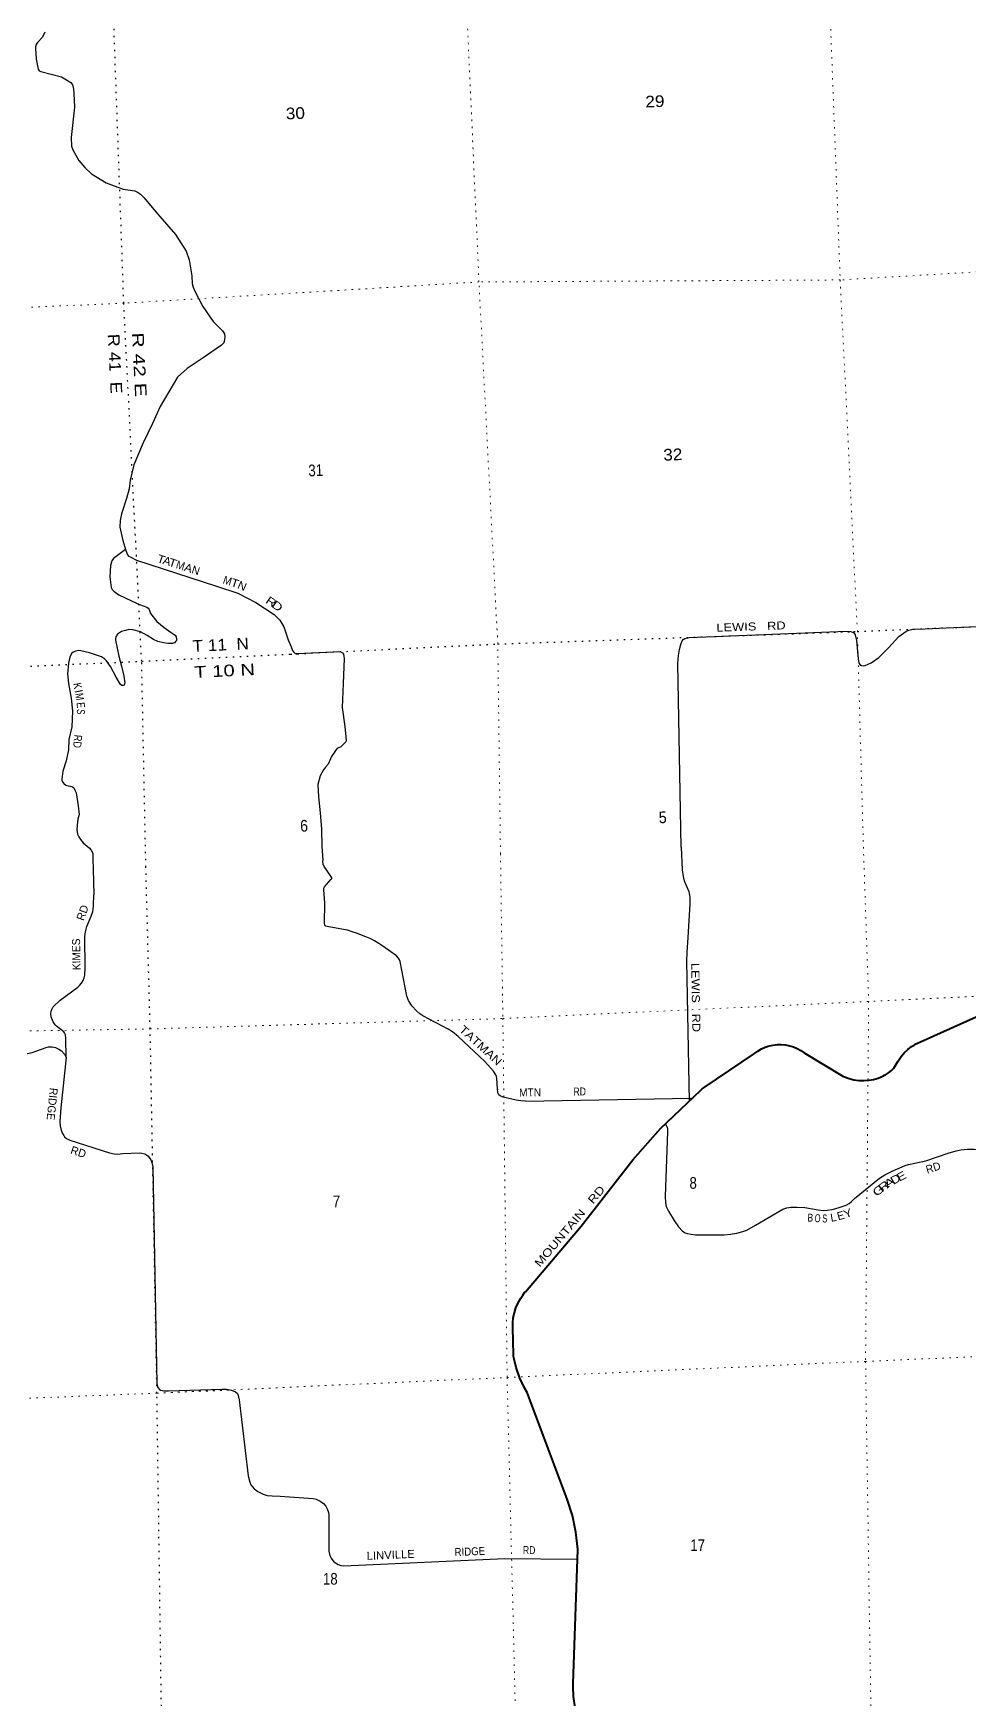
# Model space of a CAD drawing. Header units: feet. Extents: x 757852 to 1040949, y -536576 to -344549.
# Drawn here: x 856373 to 870400, y -408566 to -383585 of the extents above; entities that cross this region are included whole.
import ezdxf
from ezdxf.enums import TextEntityAlignment as Align

# ---------------------------------------------------------------- set-up
doc = ezdxf.new("R2010")
doc.units = ezdxf.units.FT
doc.header["$LTSCALE"] = 70
doc.linetypes.add('DOTTED', pattern=[1.5, 0.3, -1.2])
for name, color, linetype, lineweight in [('26', 7, 'Continuous', 40), ('29', 7, 'Continuous', 25), ('6', 7, 'DOTTED', 25), ('7', 7, 'DOTTED', 13)]:
    doc.layers.add(name, color=color, linetype=linetype, lineweight=lineweight)
doc.layers.add('27', color=7, linetype='Continuous')
doc.layers.add('30', color=7, linetype='Continuous')

msp = doc.modelspace()

# ---------------------------------------------------------------- linework, layer by layer
at = {"layer": '26'}
msp.add_lwpolyline([(864487.83, -408686.52), (864463.81, -408518.61), (864458.41, -408374.11), (864457.47, -408349.11), (864458.35, -408324.11), (864529.29, -406313.02), (864529.06, -406308.42), (864502.37, -406053.76), (864449.22, -405803.28), (864370.17, -405559.73), (863768.76, -403959.55), (863735.37, -403900.74), (863662.56, -403747.4), (863606.18, -403587.29), (863571.85, -403443.16), (863566.85, -403422.17), (863566.13, -403393.16), (863556.19, -402992.66), (863555.96, -402921.84), (863563.55, -402842.8), (863579.37, -402764.98), (863603.23, -402689.24), (863634.88, -402616.41), (863673.96, -402547.29), (863706.53, -402501.62), (863733.23, -402464.16), (863744.91, -402453.24), (864579.48, -401465.87), (865353.24, -400473.26), (865768.75, -400001.67), (866374.92, -399427.47), (866393.21, -399410.15), (866424.92, -399386.85), (867177.22, -398877.01), (867177.27, -398879.02), (867226.44, -398842.5), (867279.72, -398810.94), (867336, -398785.13), (867394.68, -398765.34), (867455.1, -398751.79), (867516.61, -398744.63), (867578.53, -398743.94), (867640.18, -398749.73), (867700.89, -398761.93), (867760, -398780.41), (867816.84, -398804.97), (867870.81, -398835.33), (867921.31, -398871.17), (868499.61, -399216.74), (868525.2, -399228.23), (868594.71, -399253.6), (868666.49, -399271.57), (868739.76, -399281.93), (868813.71, -399284.58), (868887.53, -399279.49), (868960.42, -399266.7), (869031.57, -399246.37), (869075.2, -399228.79), (869100.29, -399218.67), (869125.2, -399205.84), (869139.77, -399198.34), (869184.94, -399169.3), (869226.82, -399135.71), (869264.97, -399097.92), (869322.67, -398998.13), (869331.89, -398982.75), (869373.19, -398923.08), (869420.5, -398868.06), (869473.3, -398818.28), (869531.01, -398774.29), (869568.01, -398751.79), (869585.2, -398741.33), (869618.01, -398725.29), (870839.75, -398173.63)], dxfattribs=at)
at = {"layer": '29'}
for p, q in [((857266.43, -396114.54), (857276.67, -396502.34)), ((866157.92, -397493.73), (866195.69, -399599.95)), ((863326.91, -399413.42), (863327.44, -399423.38)), ((858161.88, -400579.28), (858221.1, -403831.32))]:
    msp.add_line(p, q, dxfattribs=at)
for points in [[(856542.85, -383565.29), (856509.48, -383644.16), (856436.02, -383721.31), (856416.04, -383754.31), (856404.57, -383787.44), (856403.06, -383806.98), (856417.26, -383971.3), (856447.06, -384122.97), (856461.3, -384148.9), (856484.61, -384159.76), (856792.98, -384238.64), (856867.8, -384280.15), (856932.18, -384322.28), (856959.69, -384358.59), (856962.99, -384372.9), (856972.29, -384420.32), (856979.11, -384486.96), (856988.79, -384691.66), (856941.52, -385145.78), (856942.33, -385274.42), (856962.09, -385332.7), (857054.94, -385491.33), (857143.48, -385597.79), (857241.35, -385693.4), (857465.32, -385825.71), (857720.05, -385920.68), (857891.03, -385945.62), (857932.68, -385964.96), (857977.68, -385994.04), (858030.38, -386051.75), (858154.33, -386195.86), (858267.95, -386332.32), (858501.13, -386603), (858661.02, -386848.29), (858708.13, -386979.21), (858745.25, -387219.07), (858752.44, -387334.57), (858766.76, -387392.76), (858790.17, -387452.6), (858913.28, -387681.18), (859066.32, -387904.61), (859208.26, -388046.03), (859234.11, -388091.49), (859239.66, -388133.31), (859236.66, -388173.04), (859223.92, -388224.01), (859190.08, -388257.81), (858918.03, -388450.98), (858676.87, -388610.83), (858532.99, -388738.87), (858270.12, -389176.97), (858157.28, -389436.54), (858019.34, -389723.18), (857876.96, -390052.21), (857821.33, -390283.49), (857808.09, -390412.65), (857767.44, -390560.94), (857695.69, -390790.81), (857671.84, -390888.3), (857668.95, -390988.84), (857714.53, -391186.16), (857758.37, -391337.3), (857783.97, -391403.11), (857796.1, -391421.81), (857824.33, -391435.34), (857918.59, -391484.07), (859118.07, -391873.41)], [(857754.87, -391322.81), (857675.68, -391382.63), (857573.98, -391456.81), (857549.51, -391494.85), (857529.81, -391565.03), (857520.08, -391734.27), (857535.98, -391890.48), (857551.78, -391922.55), (857578.82, -391949.78), (857654.64, -392000.61), (857843, -392094.05), (857961.56, -392147.9), (858071.49, -392185.99), (858092.14, -392203.18), (858106.36, -392222.48), (858127.43, -392284.4), (858220.3, -392403.55), (858330.18, -392493.91), (858439.46, -392568.21), (858497.15, -392606.25), (858512.54, -392631.29), (858517.62, -392669.81), (858515.84, -392686.32), (858508.14, -392699.52), (858486.1, -392724.54), (858457.67, -392732.37), (858389.28, -392731.44), (858320.71, -392723.45), (858236.31, -392700.62), (858172.2, -392674.75), (858075.34, -392610.04), (857976.99, -392559.45), (857865.21, -392525.46), (857805.64, -392523.2), (857753.07, -392535.71), (857690.95, -392553.79), (857634.64, -392592.43), (857606.85, -392630.24), (857601.3, -392656.6), (857603.92, -392684.05), (857653, -392921.45), (857694.76, -393070.66), (857730.58, -393222.1), (857742.45, -393324.19), (857739.37, -393338.74), (857731.73, -393356.57), (857718.99, -393364.22), (857699.73, -393363.99), (857680.76, -393346.38), (857614.66, -393238.52), (857528.15, -393074.91), (857469.23, -392992.13), (857438.42, -392961.45), (857392.23, -392933.26), (857213.18, -392873.65), (857081.85, -392841.49), (857047.14, -392839.68), (857007.01, -392848.1), (856970.7, -392860.2), (856946.24, -392881.67), (856921.17, -392935.04), (856899.42, -393026.17), (856885.45, -393189.54), (856896.89, -393333.86), (856941.29, -393553.33), (856960.55, -393745.61), (856947.21, -393979.32), (856906.21, -394171.85), (856897.88, -394324.95), (856863.92, -394491.08), (856813.46, -394645.77), (856797.92, -394766.98), (856799.01, -394782.83), (856808.92, -394805.94), (856830.42, -394830.09), (856861.74, -394854.36), (856894.13, -394867.91), (856926.68, -394869.77), (856958.86, -394879.55), (856980.6, -394898.39), (856992.71, -394929.2), (857014.57, -394971.94), (857045.87, -395163.76), (857056.93, -395298.05), (857040.03, -395365.01), (857028.77, -395457.93), (857025.72, -395527.89), (857035.67, -395588.34), (857052.14, -395632.44), (857079.65, -395672.06), (857121.05, -395721.84), (857210.26, -395796.89), (857240.33, -395831.64), (857261.5, -395877.4), (857262.88, -395967.81), (857266.43, -396114.54)], [(859118.07, -391873.41), (859433.97, -391975.95), (859704.47, -392116.56), (859978.4, -392295.24), (860065.99, -392380.41), (860126.01, -392480.68), (860191.57, -392675.24), (860233.69, -392780.21), (860256.88, -392834.89), (860268.99, -392859.1), (860291.73, -392876.17), (860324.86, -392883.82), (860967.09, -392853.23), (861002.77, -392871.07), (861017.35, -392892.12), (861026.16, -392925.13), (861027.9, -392955.41), (861013.81, -393329.88), (860999.27, -393692.3), (861038.05, -393976.32), (861055.89, -394130.45), (861060.12, -394184.85), (861052.57, -394208.35), (861029.55, -394231.96), (860978.57, -394279.14), (860922.71, -394307.4), (860897.01, -394335.21), (860884.27, -394360.69), (860838.4, -394424.41), (860825.22, -394462.8), (860790.64, -394541.81), (860751.75, -394584.97), (860720.88, -394627.56), (860669.87, -394713.91), (860632.7, -394848), (860643.64, -395032.54), (860668.65, -395270.84), (860689.8, -395513.31), (860695.42, -395770.43), (860709.73, -395985.89)], [(866075.63, -395784.39), (866027.96, -393032.83), (866037.56, -392913.86), (866054.24, -392822.76), (866071.59, -392749.74), (866093, -392694.02), (866107.31, -392673.11), (866132.34, -392654.97), (866198.1, -392640.44), (868555.64, -392549.81), (868620.07, -392553.42), (868666.97, -392571.76), (868686.16, -392601.19), (868705.52, -392688.92), (868727.88, -392963.51), (868738.16, -393023.43), (868754.09, -393047.29), (868777.79, -393062.15), (868802.51, -393067.1), (868832.11, -393064.13), (868926.92, -393020.36), (869038.58, -392943.79), (869185.73, -392795.52), (869338.22, -392628.95), (869445.79, -392550.52), (869488.14, -392530.04), (869548.68, -392517.53), (869734.87, -392511.21), (870050.43, -392498.59), (871431.09, -392439.92)], [(866075.63, -395784.39), (866091.47, -396125.97), (866106.02, -396225.76), (866124.72, -396292.28), (866191.21, -396450.27), (866199.53, -396481.46), (866205.76, -396533.43), (866207.83, -396637.37), (866178.74, -397140.45), (866162.12, -397360.82), (866157.92, -397493.73)], [(861550.24, -397227.8), (861485.82, -397191.39), (861429.71, -397162.29), (861355.95, -397130.07), (861215.69, -397077.06), (861163.75, -397058.35), (861077.52, -397032.36), (861020.37, -397018.85), (860773.1, -396975.19), (860755.44, -396971.03), (860746.09, -396962.72), (860739.86, -396952.32), (860735.7, -396929.46), (860737.78, -396621.79), (860723.23, -396426.37), (860725.31, -396400.39), (860735.7, -396378.56), (860829.2, -396272.54), (860842.71, -396254.87), (860843.75, -396245.51), (860831.28, -396220.57), (860729.46, -396075.05), (860723.24, -396062.58), (860717, -396048.02), (860709.73, -395985.89)], [(856863.71, -398938.25), (856860.49, -398649.79), (856852.17, -398599.9), (856839.7, -398570.79), (856827.24, -398554.16), (856719.19, -398471.01), (856700.49, -398450.22), (856671.41, -398402.42), (856640.24, -398329.65), (856636.08, -398286), (856638.16, -398242.35), (856652.71, -398207.01), (856669.33, -398179.98), (856773.22, -398080.19), (857039.18, -397884.79), (857066.2, -397859.84), (857093.21, -397826.58), (857118.14, -397782.93), (857134.76, -397743.43), (857143.08, -397703.93), (857151.38, -397597.91), (857143.07, -397123.94), (857153.46, -397053.25), (857176.32, -396974.27), (857238.65, -396820.43), (857263.59, -396751.83), (857269.82, -396718.56), (857276.05, -396662.44), (857276.67, -396502.34)], [(863747.31, -399591.62), (863677.96, -399587.28), (863607.32, -399576.88), (863412, -399535.31), (863364.21, -399514.52), (863345.51, -399497.89), (863330.96, -399468.79), (863324.73, -399410.58), (863316.42, -399252.59), (863310.18, -399221.41), (863301.87, -399198.54), (863266.55, -399144.49), (863137.72, -398998.97), (862738.77, -398624.78), (862651.49, -398554.1), (862585.01, -398512.52), (862206.84, -398312.96), (862165.27, -398283.85), (862115.4, -398242.28), (862044.77, -398163.28), (861992.81, -398084.29), (861965.81, -398017.76), (861866.07, -397498.05), (861857.76, -397474.13), (861843.21, -397450.23), (861812.04, -397414.89), (861728.93, -397352.53), (861610.49, -397267.27), (861550.24, -397227.8)], [(855071.1, -398503.91), (855214.84, -398624.82), (855310.42, -398691.34), (855414.31, -398749.55), (855464.19, -398772.41), (855563.91, -398807.75), (855730.14, -398861.8), (855819.5, -398882.58), (855908.83, -398899.22), (855991.95, -398907.54), (856133.24, -398903.38), (856241.3, -398888.82), (856353.49, -398861.8), (856565.44, -398786.96), (856598.67, -398778.65), (856656.85, -398778.65), (856702.57, -398786.97), (856752.44, -398811.9), (856793.99, -398841.01), (856839.7, -398890.91), (856864.64, -398932.48)], [(856863.71, -398938.25), (856785.69, -399693.35), (856769.06, -399897.07), (856775.29, -399963.6), (856789.84, -400025.96), (856808.54, -400075.85), (856827.24, -400109.11), (856841.78, -400125.75), (856868.8, -400150.69), (856918.67, -400179.79), (857515.01, -400368.96), (857583.58, -400383.52), (857631.37, -400385.59), (857712.4, -400379.36), (857957.59, -400366.88), (857999.15, -400371.04), (858042.78, -400383.51), (858086.42, -400412.62), (858109.27, -400439.64), (858132.13, -400474.98), (858146.67, -400514.48), (858161.88, -400579.28)], [(863747.31, -399591.62), (866222.97, -399548.63), (866246.29, -399548.82)], [(865841.04, -399933.2), (865867.07, -399986.43), (865871.24, -400005.14), (865871.23, -400052.95), (865837.98, -401017.54), (865844.24, -401119.42), (865854.6, -401171.38), (865887.88, -401244.15), (865970.96, -401383.42), (866039.56, -401474.91), (866099.79, -401541.42), (866137.23, -401566.38), (866170.44, -401578.84), (866226.58, -401589.24), (866295.12, -401595.47), (866723.16, -401595.47), (866814.62, -401587.17), (866914.33, -401570.52), (867003.71, -401547.67), (867063.94, -401524.79), (867192.76, -401454.1), (867600.03, -401212.96), (867662.41, -401192.18), (867720.55, -401183.85), (867812.02, -401181.78), (867932.49, -401188.01), (868131.97, -401221.27), (868204.75, -401231.67), (868264.96, -401229.59), (868341.89, -401215.04), (868431.19, -401192.17), (868547.6, -401152.68), (868593.26, -401129.8), (868630.72, -401096.55), (868676.38, -401054.96), (869050.4, -400747.29), (869127.34, -400697.4), (869237.41, -400643.35), (869432.73, -400556.03)], [(869432.73, -400556.03), (869482.67, -400541.49), (869580.33, -400520.7), (869742.41, -400487.43), (870079.03, -400371.02), (870197.47, -400337.76), (870266.04, -400325.28), (870367.86, -400314.89), (870469.68, -400312.81), (871026.56, -400354.39), (871090.98, -400352.31), (871155.39, -400341.91), (871454.61, -400250.44), (871504.49, -400242.13), (871550.19, -400242.13), (871622.93, -400248.37), (871683.18, -400262.91), (871726.82, -400279.55), (871774.61, -400304.49), (871966.01, -400439.16)], [(858221.1, -403831.32), (858238.1, -403888.38), (858260.95, -403915.41), (858277.58, -403925.8), (858329.53, -403936.19), (858398.09, -403936.19), (859195.98, -403911.25), (859268.72, -403913.33), (859341.43, -403927.88), (859399.62, -403950.74), (859428.7, -403973.61), (859443.26, -404004.79), (859453.64, -404069.24), (859590.78, -405208.43), (859613.65, -405306.14), (859632.33, -405345.64), (859680.14, -405403.85), (859736.22, -405445.42), (859817.28, -405487), (859873.36, -405503.63), (859952.34, -405511.95), (860072.84, -405516.1), (860565.31, -405551.45), (860608.92, -405561.83), (860671.28, -405588.87), (860721.12, -405624.2), (860752.32, -405665.78), (860775.15, -405707.35), (860795.95, -405759.33), (860800.08, -405802.98), (860800.08, -406339.32), (860814.65, -406405.84), (860833.33, -406443.26), (860874.91, -406497.31), (860897.76, -406516.02), (860937.22, -406538.88), (860978.8, -406553.44), (861022.81, -406558)], [(861022.81, -406558), (863435.44, -406451.78), (864510.88, -406460.06)]]:
    msp.add_lwpolyline(points, dxfattribs=at)
at = {"layer": '6'}
for points in [[(858058.36, -396085.01), (857995.48, -392999.04), (857727.92, -387631.24), (857535.7, -382236.49), (857291.44, -376954.27), (857170.75, -371614.06)], [(868662.1, -392553.7), (868718.46, -392551.73), (874070.03, -392330.47)], [(860222.74, -392890.98), (863330.54, -392740.19), (868667.44, -392553.52)], [(854126.19, -393166.78), (857995.48, -392999.04), (860330.42, -392885.75)], [(858300.93, -409398.87), (858224.35, -403970.37), (858122.91, -398510.33), (858058.36, -396085.01)]]:
    msp.add_lwpolyline(points, dxfattribs=at)
at = {"layer": '7'}
for p, q in [((868718.05, -392537.01), (868804.88, -395681.4)), ((858224.35, -403970.37), (854533.04, -404116.31))]:
    msp.add_line(p, q, dxfattribs=at)
for points in [[(867300.72, -360471.92), (867300.83, -360475.83), (867578.77, -365852.06), (867763.76, -371140.57), (868006.49, -376563.55), (868258.68, -381950.01), (868460.61, -387282.08), (868716.99, -392521.63)], [(863371.03, -395886.12), (863330.54, -392740.19), (863048.68, -387312.62), (862810.79, -381985.93), (862625.44, -376592.96), (862607.27, -376061.71)], [(883240.99, -386666.65), (879318.72, -386741.23), (873865.79, -386964.3), (868460.61, -387282.08), (863048.68, -387312.62), (857727.92, -387631.24), (853926.51, -387792.74)], [(868804.88, -395681.4), (868887.01, -398094.85), (868840.5, -403494.18), (868922.9, -408914.5), (869055.53, -414257.31), (869248.32, -419518.34), (869281.77, -425148.7)], [(863371.03, -395886.12), (863406.96, -398355.15), (863470.32, -403735.77), (863603.6, -409104.67), (863741.2, -414405.18), (863884.56, -419775.85), (864041.67, -425296.8)], [(854327.09, -398573.45), (858122.91, -398510.33), (863406.96, -398355.15), (874134.47, -397851.55), (885957.54, -397482.63)], [(859299.11, -403925.26), (858224.35, -403970.37), (863470.32, -403735.77), (868840.5, -403494.18), (874198.99, -403266.92), (879587.66, -403042.95), (885128.82, -402982), (886168.49, -402956.94)]]:
    msp.add_lwpolyline(points, dxfattribs=at)

# ---------------------------------------------------------------- texts
at = {"layer": '27', "width": 1.25}
msp.add_text('MOUNTAIN   RD', height=120, rotation=49.794, dxfattribs=at).set_placement((863960.59, -402089.64))
at = {"layer": '30'}
for s, rotation, width, p in [('T', 342.017, 1.2, (858269.11, -391525.38)), ('A', 342.017, 1.1, (858357.6, -391551.89)), ('T', 342.017, 1.2, (858442.07, -391580.39)), ('M', 342.017, 0.95, (858559.4, -391618.47)), ('A', 342.017, 1.1, (858677.64, -391656.85)), ('M', 342.017, 0.95, (859263.24, -391846.93)), ('T', 342.017, 1.2, (859373.51, -391883.31)), ('N', 336.534, 1.1, (859477.45, -391923.63)), ('R', 326.884, 1.3, (859903.75, -392157.31)), ('D', 324.803, 1.35, (859993.55, -392219.66)), ('K', 281.437, 0.85, (856977.17, -393377.72)), ('M', 278.437, 0.8, (857008.17, -393538.39)), ('E', 275.72, 0.8, (857023.96, -393662.39)), ('S', 266.733, 0.75, (857025.11, -393753.09)), ('E', 27.512, 1.3, (869404.93, -400771.02)), ('R', 16.602, 0.95, (869817.12, -400664.31)), ('D', 16.944, 0.95, (869924.04, -400628.68)), ('G', 38.888, 1.4, (869071.1, -400976.68)), ('R', 37.665, 1.45, (869150.21, -400915.79)), ('A', 33.266, 1.5, (869229.05, -400864.47)), ('D', 31.298, 1.25, (869319.22, -400813.92)), ('B', 355.635, 0.8, (868008.87, -401399.43)), ('O', 355.943, 0.7, (868118.25, -401408.35)), ('S', 358.972, 0.7, (868227.89, -401411.93)), ('Y', 20.833, 1.15, (868596.26, -401329.36))]:
    msp.add_text(s, height=120, rotation=rotation, dxfattribs=dict(at, width=width)).set_placement(p, align=Align.CENTER)
for s, rotation, p in [('N', 342.017, (858788.23, -391692.75)), ('I', 281.437, (856993.97, -393460.7)), ('L', 9.304, (868367.91, -401395.22)), ('E', 16.096, (868484.35, -401366.04))]:
    msp.add_text(s, height=120, rotation=rotation, dxfattribs=at).set_placement(p, align=Align.CENTER)
for s, rotation, width, p in [('LEWIS   RD', 2.003, 1.2, (866607.49, -392555.53)), ('RD', 264.886, 0.85, (856985.97, -394096.13)), ('KIMES', 90.974, 0.95, (857080.1, -397629.15)), ('LEWIS   RD', 271.027, 1.2, (866228.43, -397521.64)), ('TATMAN', 317.49, 1.2, (862741.42, -398533.01)), ('RIDGE', 264.121, 0.95, (856620.56, -399389.17)), ('MTN', 0.995, 0.95, (863650.55, -399524.47)), ('RD', 0.995, 0.8, (864466.39, -399510.28)), ('LINVILLE', 2.521, 1.05, (861369.42, -406470.19)), ('RIDGE', 2.521, 0.9, (862685.77, -406414.47)), ('RD', 359.559, 0.8, (863707.51, -406383.23))]:
    msp.add_text(s, height=120, rotation=rotation, dxfattribs=dict(at, width=width)).set_placement(p)
for rotation, p in [(70.168, (857126.44, -396897.5)), (341.975, (856919.01, -400376.26))]:
    msp.add_text('RD', height=120, rotation=rotation, dxfattribs=at).set_placement(p)
at = {"layer": '6'}
for s, rotation, width, p in [('R 41  E', 272.854, 1.15, (857486.59, -388094.19)), ('R 42 E', 272.854, 1.35, (857850.14, -388074.59)), ('T 11  N', 2.778, 1.1, (858761.8, -392858.94)), ('T 10 N', 2.778, 1.3, (858785.4, -393249.51))]:
    msp.add_text(s, height=175, rotation=rotation, dxfattribs=dict(at, width=width)).set_placement(p)
at = {"layer": '7'}
for s, width, p in [('30', 1.1, (860158.36, -384876.09)), ('29', 1.1, (865544.45, -384697.66)), ('32', 1.1, (865812.87, -389992.02)), ('31', 0.85, (860495.49, -390227.33)), ('6', 0.9, (860373.23, -395554.77)), ('5', 0.9, (865746.03, -395427.78))]:
    msp.add_text(s, height=175, rotation=2.153, dxfattribs=dict(at, width=width)).set_placement(p)
at = {"layer": '7', "width": 0.85}
for s, p in [('8', (866202.52, -400906.06)), ('7', (860858.65, -401183.19)), ('17', (866214.27, -406337.99)), ('18', (860711.26, -406841.42))]:
    msp.add_text(s, height=175, dxfattribs=at).set_placement(p)

doc.saveas('drawing.dxf')
